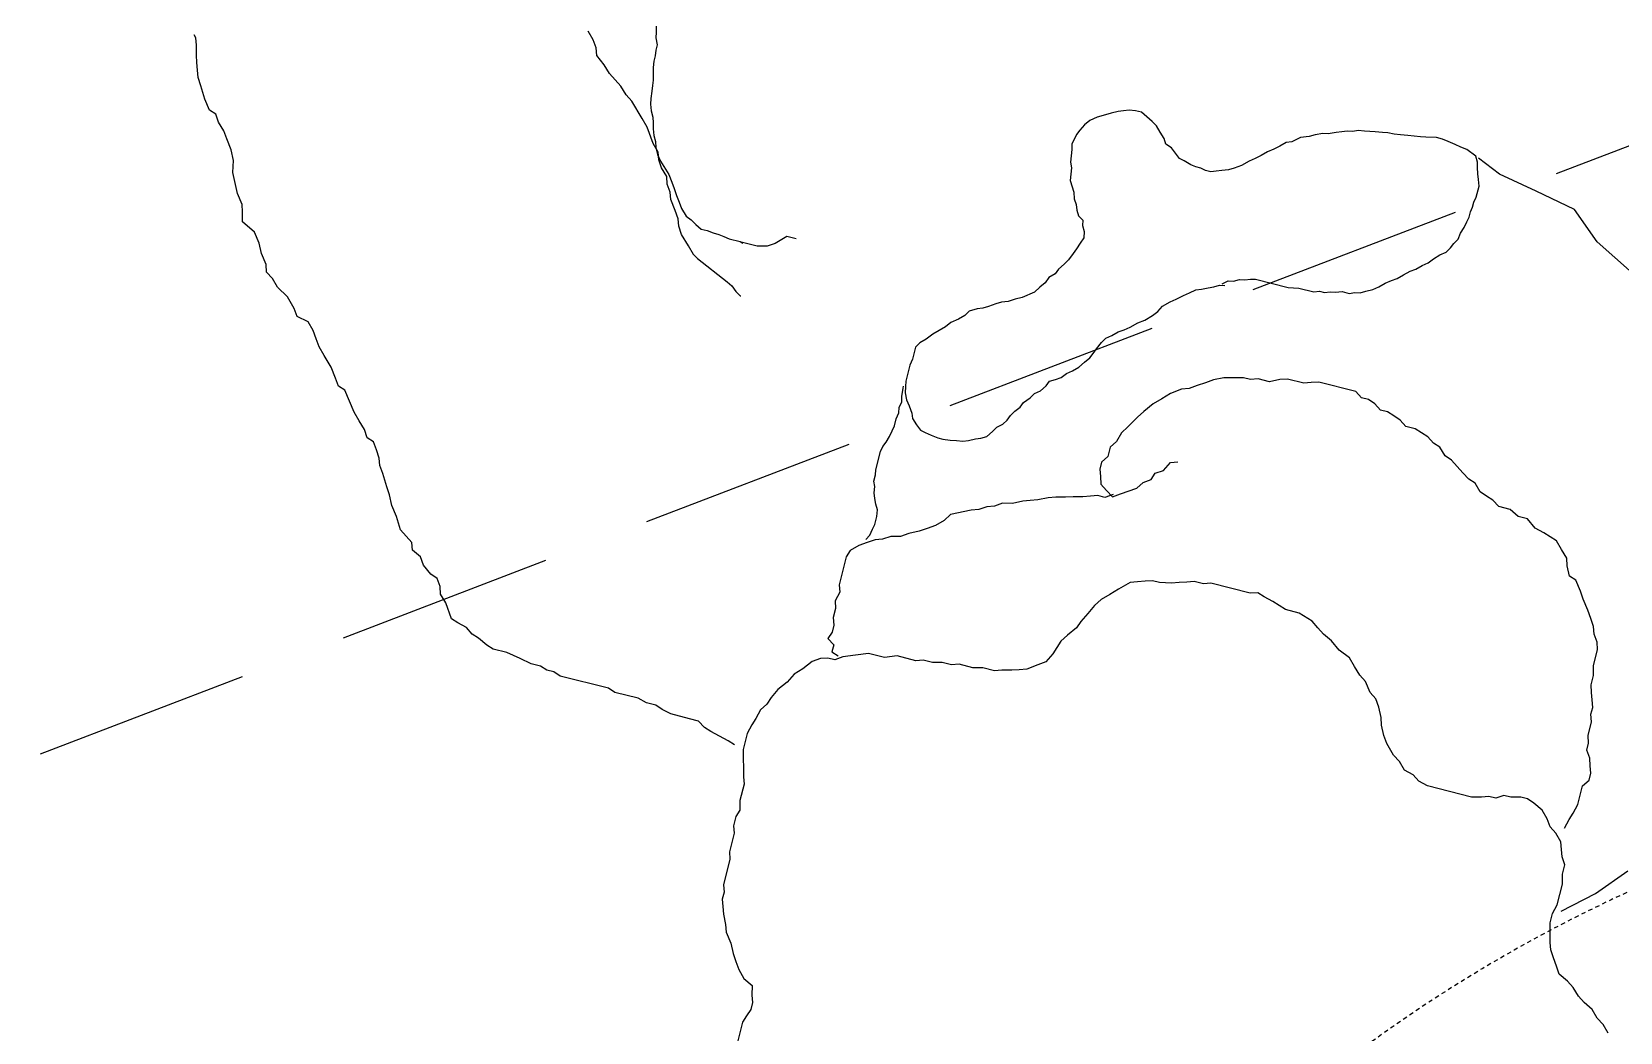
# Model space of a CAD drawing. Header units: millimetres. Extents: x 8159 to 14952, y 6817 to 11888.
# Drawn here: x 9439.02 to 9485.62, y 8529.25 to 8558.6 of the extents above; entities that cross this region are included whole.
import ezdxf

# ---------------------------------------------------------------- set-up
doc = ezdxf.new("R2010")
doc.units = ezdxf.units.MM
doc.header["$LTSCALE"] = 5
doc.linetypes.add('DASHED', pattern=[19.05, 12.7, -6.35])
doc.linetypes.add('NASCOSTA', pattern=[0.375, 0.25, -0.125])
for name, color, linetype in [('200-EquipBorder-2d', 9, 'Continuous'), ('200-EquipInternal-2d', 252, 'Continuous'), ('200-EquipSteel-3d', 9, 'Continuous'), ('600-User-2D', 7, 'Continuous')]:
    doc.layers.add(name, color=color, linetype=linetype)
doc.layers.add('200-InsPoint-3D', color=3, linetype='Continuous', plot=False)
for name, color, linetype, lineweight in [('3-YANGIN-DOLABI', 7, 'Continuous', 0), ('A-DUVAR', 5, 'Continuous', 18), ('anted', 10, 'Continuous', 0), ('FIBROBETON', 1, 'Continuous', 18), ('SİYAH', 253, 'Continuous', 5), ('YAZI', 250, 'Continuous', 30)]:
    doc.layers.add(name, color=color, linetype=linetype, lineweight=lineweight)

# ---------------------------------------------------------------- blocks, each defined once
blk = doc.blocks.new('A$C23C11219')
at = {"layer": 'FIBROBETON'}
blk.add_lwpolyline([(4170.991, 707.809), (4330.647, -537.528, 0.079118), (6057.442, 175.691), (5734.15, 708.989, 0.288304), (5090.273, 1000.528, -0.032207)], format="xyb", close=True, dxfattribs=at)
blk = doc.blocks.new('HB4P')
at = {"layer": '200-EquipInternal-2d', "linetype": 'NASCOSTA'}
blk.add_arc((1250.86, -653.23), 445.22, 267.4435, 353.9694, dxfattribs=at)
at = {"layer": '200-InsPoint-3D'}
blk.add_attdef('DISTANG', (0, 0), '', height=1, dxfattribs=at)
at = {"layer": '200-EquipSteel-3d'}
mesh = blk.add_polymesh((6, 3), dxfattribs=at)
for k, corner in enumerate([(2201, -635, 850), (2201, -635, 200), (2201, -635, 200), (0, -635, 850), (0, -635, 200), (0, -635, 200), (0, 0, 850), (0, 0, 200), (0, -635, 200), (2201, 0, 850), (2201, 0, 200), (2201, -635, 200), (2201, 0, 850), (2201, 0, 850), (2201, -635, 850), (0, 0, 850), (0, 0, 850), (0, -635, 850)]):
    mesh.set_mesh_vertex(divmod(k, 3), corner)
mesh = blk.add_polymesh((6, 3), dxfattribs=at)
for k, corner in enumerate([(2201, -700, 900), (2201, -700, 850), (2201, -700, 850), (0, -700, 900), (0, -700, 850), (0, -700, 850), (0, 0, 900), (0, 0, 850), (0, -700, 850), (2201, 0, 900), (2201, 0, 850), (2201, -700, 850), (2201, 0, 900), (2201, 0, 900), (2201, -700, 900), (0, 0, 900), (0, 0, 900), (0, -700, 900)]):
    mesh.set_mesh_vertex(divmod(k, 3), corner)
blk = doc.blocks.new('CUOCO')
at = {"layer": '600-User-2D'}
for p, q in [((-8.43, 38.792), (-8.306, 38.523)), ((-8.306, 38.523), (-8.157, 38.319)), ((-8.157, 38.319), (-8.033, 38.05)), ((-8.033, 38.05), (-7.818, 37.822)), ((-7.818, 37.822), (-7.67, 37.619)), ((-7.67, 37.619), (-7.545, 37.349)), ((-7.545, 37.349), (-7.397, 37.146)), ((-7.397, 37.146), (-7.182, 36.918)), ((-7.182, 36.918), (-7.124, 36.673)), ((16.793, 35.839), (17.155, 36.823)), ((-7.124, 36.673), (-7.065, 36.428)), ((-7.065, 36.428), (-7.006, 36.182)), ((-7.013, 35.961), (-7.044, 35.675)), ((-7.006, 36.182), (-7.013, 35.961)), ((-7.044, 35.675), (-7.075, 35.388)), ((16.444, 35.297), (16.517, 35.494)), ((16.517, 35.494), (16.655, 35.667)), ((16.655, 35.667), (16.793, 35.839)), ((-7.424, 35.082), (-8.481, 34.676)), ((-7.171, 35.126), (-7.334, 34.888)), ((-7.075, 35.388), (-7.171, 35.126)), ((16.406, 34.79), (16.437, 35.076)), ((16.437, 35.076), (16.444, 35.297)), ((-8.481, 34.676), (-9.497, 34.107)), ((-7.334, 34.888), (-7.551, 34.297)), ((16.621, 34.562), (16.406, 34.79)), ((16.745, 34.292), (16.621, 34.562)), ((-7.551, 34.297), (-7.582, 34.011)), ((16.804, 34.047), (16.745, 34.292)), ((16.863, 33.802), (16.804, 34.047)), ((-7.582, 34.011), (-7.678, 33.748)), ((-7.678, 33.748), (-7.62, 33.503)), ((16.897, 33.491), (16.863, 33.802)), ((-7.626, 33.282), (-7.633, 33.061)), ((-7.62, 33.503), (-7.626, 33.282)), ((16.998, 33.157), (16.897, 33.491)), ((16.991, 32.936), (16.998, 33.157)), ((-7.778, 32.667), (-7.94, 32.429)), ((-7.633, 33.061), (-7.509, 32.792)), ((-7.509, 32.792), (-7.36, 32.588)), ((17.026, 32.625), (16.991, 32.936)), ((17.019, 32.404), (17.026, 32.625)), ((-8.079, 32.257), (-8.241, 32.018)), ((-7.94, 32.429), (-8.079, 32.257)), ((-7.36, 32.588), (-7.301, 32.343)), ((-7.301, 32.343), (-7.177, 32.074)), ((16.939, 31.986), (17.012, 32.183)), ((17.012, 32.183), (17.019, 32.404)), ((-8.241, 32.018), (-8.434, 31.493)), ((-7.177, 32.074), (-6.963, 31.846)), ((-6.963, 31.846), (-6.79, 31.708)), ((-6.79, 31.708), (-6.593, 31.635)), ((16.667, 31.043), (16.933, 31.765)), ((16.933, 31.765), (16.939, 31.986)), ((-8.638, 31.345), (-8.71, 31.148)), ((-8.434, 31.493), (-8.638, 31.345)), ((-6.593, 31.635), (-6.306, 31.604)), ((-6.306, 31.604), (-6.109, 31.532)), ((-6.109, 31.532), (-5.864, 31.59)), ((-5.864, 31.59), (-5.667, 31.518)), ((-5.667, 31.518), (-5.446, 31.511)), ((-5.446, 31.511), (-5.159, 31.48)), ((-5.159, 31.48), (-3.912, 31.021)), ((-8.717, 30.927), (-8.724, 30.706)), ((-8.71, 31.148), (-8.717, 30.927)), ((-3.912, 31.021), (-3.674, 30.859)), ((-3.674, 30.859), (-3.525, 30.655)), ((16.467, 30.298), (16.66, 30.822)), ((16.66, 30.822), (16.667, 31.043)), ((-8.665, 30.461), (-8.737, 30.264)), ((-8.724, 30.706), (-8.665, 30.461)), ((-3.525, 30.655), (-3.287, 30.493)), ((-3.287, 30.493), (-3.162, 30.223)), ((16.46, 30.077), (16.467, 30.298)), ((-8.744, 30.043), (-8.889, 29.65)), ((-8.737, 30.264), (-8.744, 30.043)), ((-3.162, 30.223), (-3.014, 30.02)), ((-3.014, 30.02), (-2.848, 29.661)), ((16.364, 29.814), (16.46, 30.077)), ((-8.896, 29.429), (-8.968, 29.232)), ((-8.889, 29.65), (-8.896, 29.429)), ((-2.848, 29.661), (-2.789, 29.415)), ((-2.789, 29.415), (-2.754, 29.105)), ((16.195, 29.355), (16.225, 29.642)), ((16.225, 29.642), (16.364, 29.814)), ((-8.975, 29.011), (-8.982, 28.79)), ((-8.968, 29.232), (-8.975, 29.011)), ((-2.754, 29.105), (-2.761, 28.884)), ((16.019, 28.675), (16.025, 28.896)), ((16.025, 28.896), (16.195, 29.355)), ((-8.989, 28.569), (-9.085, 28.307)), ((-8.982, 28.79), (-8.989, 28.569)), ((-2.761, 28.884), (-2.727, 28.573)), ((-2.727, 28.573), (-2.668, 28.328)), ((15.988, 28.388), (16.019, 28.675)), ((-9.116, 28.02), (-9.285, 27.561)), ((-9.085, 28.307), (-9.116, 28.02)), ((-2.668, 28.328), (-2.519, 28.124)), ((-2.519, 28.124), (-2.419, 27.789)), ((15.95, 27.881), (15.981, 28.167)), ((15.981, 28.167), (15.988, 28.388)), ((-9.285, 27.561), (-9.292, 27.34)), ((-2.419, 27.789), (-2.27, 27.586)), ((-2.27, 27.586), (-2.146, 27.316)), ((15.781, 27.421), (15.95, 27.881)), ((16.188, 27.718), (16.361, 27.58)), ((16.361, 27.58), (16.599, 27.418)), ((-9.292, 27.34), (-9.233, 27.095)), ((-9.233, 27.095), (-9.24, 26.874)), ((-2.146, 27.316), (-2.021, 27.047)), ((-2.021, 27.047), (-1.741, 26.795)), ((15.481, 27.011), (15.619, 27.183)), ((15.619, 27.183), (15.781, 27.421)), ((16.599, 27.418), (16.838, 27.256)), ((16.838, 27.256), (17.011, 27.118)), ((17.011, 27.118), (17.159, 26.914)), ((-9.24, 26.874), (-9.181, 26.628)), ((-9.181, 26.628), (-9.123, 26.383)), ((-1.741, 26.795), (-1.551, 26.501)), ((14.976, 26.451), (15.115, 26.624)), ((15.115, 26.624), (15.318, 26.772)), ((15.318, 26.772), (15.481, 27.011)), ((17.159, 26.914), (17.422, 26.817)), ((17.422, 26.817), (17.947, 26.624)), ((17.947, 26.624), (18.185, 26.462)), ((-9.123, 26.383), (-9.022, 26.048)), ((-1.551, 26.501), (-1.337, 26.274)), ((-1.337, 26.274), (-1.188, 26.07)), ((6.621, 26.026), (6.849, 26.24)), ((6.849, 26.24), (7.094, 26.299)), ((7.094, 26.299), (7.429, 26.399)), ((7.429, 26.399), (7.65, 26.392)), ((7.65, 26.392), (7.871, 26.385)), ((7.871, 26.385), (8.158, 26.354)), ((8.158, 26.354), (8.379, 26.347)), ((8.379, 26.347), (8.707, 26.226)), ((8.707, 26.226), (8.994, 26.195)), ((8.994, 26.195), (9.388, 26.05)), ((14.455, 26.047), (14.749, 26.237)), ((14.749, 26.237), (14.976, 26.451)), ((18.185, 26.462), (18.358, 26.324)), ((18.358, 26.324), (18.621, 26.227)), ((18.621, 26.227), (18.859, 26.065)), ((-9.022, 26.048), (-8.963, 25.803)), ((-8.963, 25.803), (-8.863, 25.468)), ((-1.188, 26.07), (-1.04, 25.866)), ((-1.04, 25.866), (-0.694, 25.59)), ((6.141, 25.532), (6.345, 25.68)), ((6.345, 25.68), (6.483, 25.853)), ((6.483, 25.853), (6.621, 26.026)), ((9.388, 26.05), (9.609, 26.043)), ((9.609, 26.043), (9.872, 25.947)), ((9.872, 25.947), (10.158, 25.916)), ((10.158, 25.916), (10.421, 25.819)), ((10.421, 25.819), (10.642, 25.812)), ((10.642, 25.812), (11.167, 25.619)), ((11.167, 25.619), (11.543, 25.629)), ((11.543, 25.629), (12.003, 25.46)), ((13.664, 25.519), (13.958, 25.709)), ((13.958, 25.709), (14.227, 25.833)), ((14.227, 25.833), (14.455, 26.047)), ((18.859, 26.065), (19.515, 25.823)), ((19.515, 25.823), (19.688, 25.685)), ((19.688, 25.685), (21.067, 25.178)), ((-8.863, 25.468), (-8.69, 25.33)), ((-8.69, 25.33), (-8.656, 25.02)), ((-0.694, 25.59), (-0.3, 25.445)), ((-0.3, 25.445), (-0.128, 25.307)), ((-0.128, 25.307), (0.045, 25.169)), ((0.045, 25.169), (0.283, 25.007)), ((5.482, 24.955), (5.71, 25.169)), ((5.71, 25.169), (5.848, 25.342)), ((5.848, 25.342), (6.141, 25.532)), ((12.003, 25.46), (12.379, 25.47)), ((12.379, 25.47), (12.756, 25.481)), ((12.756, 25.481), (13.001, 25.539)), ((13.06, 25.294), (12.887, 25.432)), ((12.988, 25.098), (13.06, 25.294)), ((13.001, 25.539), (13.198, 25.467)), ((13.198, 25.467), (13.419, 25.46)), ((13.419, 25.46), (13.664, 25.519)), ((21.067, 25.178), (21.239, 25.04)), ((-8.656, 25.02), (-8.663, 24.799)), ((-8.663, 24.799), (-8.538, 24.529)), ((0.283, 25.007), (0.456, 24.868)), ((0.456, 24.868), (0.677, 24.862)), ((0.677, 24.862), (1.793, 24.451)), ((5.05, 24.593), (5.254, 24.741)), ((5.254, 24.741), (5.482, 24.955)), ((12.926, 24.524), (12.998, 24.721)), ((13.136, 24.894), (12.988, 25.098)), ((12.998, 24.721), (13.136, 24.894)), ((21.239, 25.04), (21.436, 24.967)), ((21.436, 24.967), (21.609, 24.829)), ((21.609, 24.829), (21.872, 24.732)), ((21.872, 24.732), (22.176, 24.546)), ((-8.538, 24.529), (-8.414, 24.26)), ((-8.414, 24.26), (-8.241, 24.122)), ((1.793, 24.451), (2.014, 24.444)), ((2.014, 24.444), (2.277, 24.347)), ((2.277, 24.347), (2.498, 24.34)), ((2.498, 24.34), (2.719, 24.334)), ((2.719, 24.334), (2.94, 24.327)), ((2.94, 24.327), (3.292, 24.271)), ((3.292, 24.271), (3.489, 24.199)), ((4.152, 24.178), (4.512, 24.344)), ((4.512, 24.344), (4.781, 24.468)), ((4.781, 24.468), (5.05, 24.593)), ((12.822, 24.041), (12.919, 24.303)), ((12.919, 24.303), (12.926, 24.524)), ((22.176, 24.546), (22.545, 24.335)), ((22.545, 24.335), (22.939, 24.19)), ((-8.241, 24.122), (-8.068, 23.984)), ((-8.068, 23.984), (-7.83, 23.822)), ((-7.83, 23.822), (-7.64, 23.528)), ((3.489, 24.199), (3.71, 24.192)), ((3.71, 24.192), (3.931, 24.185)), ((3.931, 24.185), (4.152, 24.178)), ((12.653, 23.582), (12.815, 23.82)), ((12.815, 23.82), (12.822, 24.041)), ((22.939, 24.19), (23.112, 24.052)), ((23.112, 24.052), (23.326, 23.824)), ((23.326, 23.824), (23.499, 23.686)), ((-7.64, 23.528), (-7.377, 23.431)), ((-7.377, 23.431), (-7.163, 23.204)), ((12.356, 22.574), (12.646, 23.361)), ((12.646, 23.361), (12.653, 23.582)), ((23.499, 23.686), (23.647, 23.483)), ((23.647, 23.483), (23.886, 23.32)), ((23.886, 23.32), (24.059, 23.182)), ((-7.163, 23.204), (-6.835, 23.083)), ((-6.835, 23.083), (-6.686, 22.879)), ((-6.686, 22.879), (-6.513, 22.741)), ((24.059, 23.182), (24.176, 22.692)), ((-6.513, 22.741), (-6.34, 22.603)), ((-6.34, 22.603), (-6.216, 22.334)), ((11.949, 22.277), (12.218, 22.401)), ((12.218, 22.401), (12.356, 22.574)), ((24.176, 22.692), (24.301, 22.423)), ((24.301, 22.423), (24.294, 22.202)), ((-6.216, 22.334), (-6.043, 22.195)), ((-6.043, 22.195), (-5.895, 21.992)), ((-5.895, 21.992), (-5.746, 21.788)), ((9.39, 21.803), (9.659, 21.928)), ((9.659, 21.928), (9.904, 21.986)), ((9.904, 21.986), (10.15, 22.045)), ((10.15, 22.045), (10.46, 22.08)), ((10.46, 22.08), (10.706, 22.138)), ((10.706, 22.138), (10.992, 22.107)), ((10.992, 22.107), (11.238, 22.166)), ((11.238, 22.166), (11.459, 22.159)), ((11.459, 22.159), (11.704, 22.218)), ((11.595, 22.006), (11.503, 21.844)), ((11.734, 22.119), (11.595, 22.006)), ((11.704, 22.218), (11.949, 22.277)), ((24.294, 22.202), (24.353, 21.957)), ((24.353, 21.957), (24.526, 21.818)), ((-5.746, 21.788), (-5.597, 21.584)), ((-5.597, 21.584), (-5.425, 21.446)), ((-5.425, 21.446), (-5.3, 21.177)), ((3.67, 21.451), (3.466, 21.302)), ((4.16, 21.568), (3.67, 21.451)), ((4.406, 21.627), (4.16, 21.568)), ((4.381, 21.561), (4.627, 21.62)), ((4.554, 21.423), (4.406, 21.627)), ((4.627, 21.62), (4.824, 21.547)), ((4.824, 21.547), (5.045, 21.54)), ((5.045, 21.54), (5.266, 21.534)), ((5.266, 21.534), (5.552, 21.503)), ((5.552, 21.503), (5.773, 21.496)), ((5.773, 21.496), (6.06, 21.465)), ((6.06, 21.465), (6.281, 21.458)), ((6.281, 21.458), (6.592, 21.492)), ((6.592, 21.492), (6.813, 21.485)), ((6.813, 21.485), (7.034, 21.479)), ((7.034, 21.479), (7.345, 21.513)), ((7.345, 21.513), (7.632, 21.482)), ((7.632, 21.482), (7.877, 21.541)), ((7.877, 21.541), (8.098, 21.534)), ((8.098, 21.534), (8.343, 21.593)), ((8.343, 21.593), (8.564, 21.586)), ((8.564, 21.586), (9.186, 21.655)), ((9.186, 21.655), (9.39, 21.803)), ((11.336, 21.481), (11.301, 21.297)), ((11.421, 21.711), (11.336, 21.481)), ((11.503, 21.844), (11.421, 21.711)), ((24.526, 21.818), (24.716, 21.525)), ((24.716, 21.525), (24.774, 21.28)), ((-5.3, 21.177), (-5.127, 21.039)), ((-5.127, 21.039), (-4.979, 20.835)), ((2.838, 21.012), (2.61, 20.798)), ((3.083, 21.071), (2.838, 21.012)), ((3.221, 21.243), (3.083, 21.071)), ((3.466, 21.302), (3.221, 21.243)), ((4.703, 21.219), (4.554, 21.423)), ((4.689, 20.777), (4.696, 20.998)), ((4.696, 20.998), (4.703, 21.219)), ((11.301, 21.297), (11.335, 21.122)), ((11.335, 21.122), (11.339, 20.957)), ((24.774, 21.28), (24.989, 21.052)), ((24.989, 21.052), (24.982, 20.831)), ((-4.979, 20.835), (-4.806, 20.697)), ((-4.806, 20.697), (-4.633, 20.559)), ((-4.633, 20.559), (-4.371, 20.462)), ((2.61, 20.798), (2.389, 20.805)), ((4.413, 20.432), (4.617, 20.581)), ((4.617, 20.581), (4.689, 20.777)), ((11.344, 20.791), (11.309, 20.608)), ((11.309, 20.608), (11.314, 20.443)), ((11.339, 20.957), (11.344, 20.791)), ((24.982, 20.831), (25.131, 20.627)), ((25.131, 20.627), (25.279, 20.424)), ((-4.371, 20.462), (-4.222, 20.259)), ((-4.222, 20.259), (-4.049, 20.121)), ((-4.049, 20.121), (-3.877, 19.982)), ((4.113, 20.021), (4.316, 20.17)), ((4.316, 20.17), (4.413, 20.432)), ((11.226, 20.116), (11.035, 19.597)), ((11.25, 20.27), (11.226, 20.116)), ((11.314, 20.443), (11.25, 20.27)), ((25.279, 20.424), (25.355, 20.023)), ((-3.877, 19.982), (-3.68, 19.91)), ((-3.68, 19.91), (-3.531, 19.706)), ((-3.531, 19.706), (-3.358, 19.568)), ((3.429, 19.379), (3.747, 19.634)), ((3.747, 19.634), (3.95, 19.783)), ((3.95, 19.783), (4.113, 20.021)), ((11.035, 19.597), (10.953, 19.464)), ((25.355, 20.023), (25.456, 19.688)), ((25.456, 19.688), (25.49, 19.377)), ((-3.358, 19.568), (-3.161, 19.496)), ((-3.161, 19.496), (-3.013, 19.292)), ((-3.013, 19.292), (-1.963, 18.905)), ((2.932, 19.041), (3.225, 19.23)), ((3.225, 19.23), (3.429, 19.379)), ((7.381, 19.177), (7.242, 19.065)), ((7.568, 19.24), (7.381, 19.177)), ((7.707, 19.352), (7.568, 19.24)), ((7.886, 19.482), (7.707, 19.352)), ((8.062, 19.515), (7.886, 19.482)), ((8.227, 19.52), (8.062, 19.515)), ((8.431, 19.543), (8.227, 19.52)), ((8.597, 19.547), (8.431, 19.543)), ((8.78, 19.512), (8.597, 19.547)), ((8.963, 19.478), (8.78, 19.512)), ((9.176, 19.432), (8.963, 19.478)), ((9.32, 19.379), (9.176, 19.432)), ((9.511, 19.276), (9.32, 19.379)), ((9.673, 19.184), (9.511, 19.276)), ((9.806, 19.102), (9.673, 19.184)), ((10.722, 19.19), (10.629, 19.028)), ((10.843, 19.341), (10.722, 19.19)), ((10.953, 19.464), (10.843, 19.341)), ((25.49, 19.377), (25.549, 19.132)), ((25.549, 19.132), (25.625, 18.732)), ((-1.963, 18.905), (-1.741, 18.899)), ((-1.741, 18.899), (-1.52, 18.892)), ((-1.52, 18.892), (-1.061, 18.722)), ((-1.061, 18.722), (-0.84, 18.716)), ((-0.84, 18.716), (-0.529, 18.75)), ((-0.529, 18.75), (-0.201, 18.629)), ((1.347, 18.581), (1.592, 18.64)), ((1.592, 18.64), (1.837, 18.699)), ((1.837, 18.699), (2.058, 18.692)), ((2.058, 18.692), (2.393, 18.792)), ((2.393, 18.792), (2.662, 18.916)), ((2.662, 18.916), (2.932, 19.041)), ((6.824, 18.729), (6.713, 18.606)), ((6.992, 18.83), (6.824, 18.729)), ((7.131, 18.943), (6.992, 18.83)), ((7.242, 19.065), (7.131, 18.943)), ((9.908, 18.934), (9.806, 19.102)), ((9.999, 18.737), (9.908, 18.934)), ((10.003, 18.572), (9.999, 18.737)), ((10.473, 18.693), (10.381, 18.531)), ((10.547, 18.894), (10.473, 18.693)), ((10.629, 19.028), (10.547, 18.894)), ((25.625, 18.732), (25.684, 18.487)), ((-0.201, 18.629), (0.02, 18.622)), ((0.02, 18.622), (0.217, 18.55)), ((0.217, 18.55), (0.791, 18.488)), ((0.791, 18.488), (1.101, 18.522)), ((1.101, 18.522), (1.347, 18.581)), ((6.001, 18.182), (5.89, 18.059)), ((6.18, 18.312), (6.001, 18.182)), ((6.366, 18.374), (6.18, 18.312)), ((6.505, 18.487), (6.366, 18.374)), ((6.713, 18.606), (6.505, 18.487)), ((10.055, 18.357), (10.003, 18.572)), ((10.117, 18.17), (10.055, 18.357)), ((10.264, 18.214), (10.24, 18.06)), ((10.357, 18.376), (10.264, 18.214)), ((10.381, 18.531), (10.357, 18.376)), ((25.684, 18.487), (25.677, 18.266)), ((25.677, 18.266), (25.736, 18.021)), ((4.987, 17.738), (4.808, 17.608)), ((5.184, 17.829), (4.987, 17.738)), ((5.37, 17.891), (5.184, 17.829)), ((5.539, 17.993), (5.37, 17.891)), ((5.714, 18.026), (5.539, 17.993)), ((5.89, 18.059), (5.714, 18.026)), ((10.081, 17.628), (10.105, 17.782)), ((10.105, 17.782), (10.14, 17.966)), ((10.14, 17.966), (10.117, 18.17)), ((10.184, 17.819), (10.163, 17.761)), ((10.24, 18.06), (10.184, 17.819)), ((25.736, 18.021), (25.795, 17.775)), ((25.795, 17.775), (25.968, 17.637)), ((4.419, 17.261), (4.258, 17.091)), ((4.529, 17.383), (4.419, 17.261)), ((4.64, 17.506), (4.529, 17.383)), ((4.808, 17.608), (4.64, 17.506)), ((9.912, 17.167), (10.081, 17.628)), ((25.968, 17.637), (26.026, 17.392)), ((26.026, 17.392), (26.151, 17.123)), ((3.56, 16.792), (3.373, 16.73)), ((3.735, 16.826), (3.56, 16.792)), ((3.932, 16.917), (3.735, 16.826)), ((4.119, 16.979), (3.932, 16.917)), ((4.258, 17.091), (4.119, 16.979)), ((9.692, 16.66), (9.819, 17.005)), ((9.819, 17.005), (9.912, 17.167)), ((26.151, 17.123), (26.275, 16.854)), ((26.275, 16.854), (26.376, 16.519)), ((-11.449, 16.676), (-10.514, 15.66)), ((-4.009, 16.31), (-4.206, 16.219)), ((-3.823, 16.372), (-4.009, 16.31)), ((-3.618, 16.395), (-3.823, 16.372)), ((-3.443, 16.428), (-3.618, 16.395)), ((-3.288, 16.404), (-3.443, 16.428)), ((-3.123, 16.408), (-3.288, 16.404)), ((-2.921, 16.334), (-3.123, 16.408)), ((-2.727, 16.328), (-2.921, 16.334)), ((-2.573, 16.304), (-2.727, 16.328)), ((-2.407, 16.309), (-2.573, 16.304)), ((-2.263, 16.256), (-2.407, 16.309)), ((2.517, 16.359), (2.367, 16.218)), ((2.685, 16.461), (2.517, 16.359)), ((2.922, 16.57), (2.685, 16.461)), ((3.137, 16.621), (2.922, 16.57)), ((3.373, 16.73), (3.137, 16.621)), ((8.951, 16.246), (9.148, 16.337)), ((9.148, 16.337), (9.356, 16.457)), ((9.356, 16.457), (9.553, 16.547)), ((9.553, 16.547), (9.692, 16.66)), ((26.376, 16.519), (26.476, 16.184)), ((-5.138, 15.908), (-5.335, 15.817)), ((-4.963, 15.942), (-5.138, 15.908)), ((-4.766, 16.033), (-4.963, 15.942)), ((-4.569, 16.123), (-4.766, 16.033)), ((-4.393, 16.157), (-4.569, 16.123)), ((-4.206, 16.219), (-4.393, 16.157)), ((-2.098, 16.26), (-2.263, 16.256)), ((-1.666, 16.101), (-2.098, 16.26)), ((-1.512, 16.077), (-1.666, 16.101)), ((-1.357, 16.053), (-1.512, 16.077)), ((-0.435, 15.713), (-1.357, 16.053)), ((1.532, 15.904), (1.346, 15.842)), ((1.718, 15.967), (1.532, 15.904)), ((1.944, 16.047), (1.718, 15.967)), ((2.131, 16.109), (1.944, 16.047)), ((2.367, 16.218), (2.131, 16.109)), ((8.024, 15.77), (8.163, 15.882)), ((8.163, 15.882), (8.36, 15.973)), ((8.36, 15.973), (8.586, 16.053)), ((8.586, 16.053), (8.754, 16.155)), ((8.754, 16.155), (8.951, 16.246)), ((26.476, 16.184), (26.649, 16.046)), ((26.649, 16.046), (26.708, 15.801)), ((-10.514, 15.66), (-9.945, 14.644)), ((-6.213, 15.389), (-6.323, 15.266)), ((-6.073, 15.501), (-6.213, 15.389)), ((-5.887, 15.563), (-6.073, 15.501)), ((-5.69, 15.654), (-5.887, 15.563)), ((-5.522, 15.755), (-5.69, 15.654)), ((-5.335, 15.817), (-5.522, 15.755)), ((-0.281, 15.689), (-0.435, 15.713)), ((-0.115, 15.694), (-0.281, 15.689)), ((0.039, 15.669), (-0.115, 15.694)), ((0.215, 15.703), (0.039, 15.669)), ((0.37, 15.679), (0.215, 15.703)), ((0.556, 15.741), (0.37, 15.679)), ((0.635, 15.777), (0.48, 15.801)), ((0.811, 15.81), (0.635, 15.777)), ((0.976, 15.815), (0.811, 15.81)), ((1.18, 15.838), (0.976, 15.815)), ((1.346, 15.842), (1.18, 15.838)), ((5.882, 15.284), (6.061, 15.414)), ((6.061, 15.414), (6.434, 15.538)), ((6.434, 15.538), (6.638, 15.561)), ((6.638, 15.561), (6.854, 15.612)), ((6.854, 15.612), (7.048, 15.606)), ((7.048, 15.606), (7.223, 15.64)), ((7.223, 15.64), (7.439, 15.691)), ((7.439, 15.691), (7.614, 15.725)), ((7.614, 15.725), (7.78, 15.729)), ((7.78, 15.729), (8.024, 15.77)), ((26.708, 15.801), (26.808, 15.466)), ((26.808, 15.466), (26.974, 15.107)), ((-6.555, 14.992), (-6.676, 14.84)), ((-6.463, 15.154), (-6.555, 14.992)), ((-6.323, 15.266), (-6.463, 15.154)), ((5.285, 14.817), (5.396, 14.94)), ((5.396, 14.94), (5.593, 15.031)), ((5.593, 15.031), (5.714, 15.182)), ((5.714, 15.182), (5.882, 15.284)), ((26.974, 15.107), (27.098, 14.837)), ((-9.945, 14.644), (-8.888, 13.994)), ((-6.851, 14.545), (-6.904, 14.401)), ((-6.769, 14.678), (-6.851, 14.545)), ((-6.676, 14.84), (-6.769, 14.678)), ((4.807, 14.405), (4.967, 14.574)), ((4.967, 14.574), (5.107, 14.687)), ((5.107, 14.687), (5.285, 14.817)), ((14.658, 14.628), (14.638, 14.635)), ((14.773, 14.491), (14.658, 14.628)), ((14.872, 14.313), (14.773, 14.491)), ((27.098, 14.837), (27.157, 14.592)), ((27.157, 14.592), (27.216, 14.347)), ((-8.888, 13.994), (-7.871, 13.385)), ((-7.12, 13.99), (-7.237, 13.673)), ((-7.038, 14.123), (-7.12, 13.99)), ((-6.985, 14.267), (-7.038, 14.123)), ((-6.904, 14.401), (-6.985, 14.267)), ((4.419, 13.796), (4.454, 13.979)), ((4.454, 13.979), (4.575, 14.13)), ((4.575, 14.13), (4.696, 14.282)), ((4.696, 14.282), (4.807, 14.405)), ((14.987, 14.177), (14.872, 14.313)), ((15.789, 13.411), (14.987, 14.177)), ((27.216, 14.347), (27.34, 14.078)), ((27.34, 14.078), (27.645, 13.891)), ((-7.237, 13.673), (-7.243, 13.479)), ((4.452, 13.62), (4.419, 13.796)), ((4.428, 13.465), (4.452, 13.62)), ((27.645, 13.891), (27.703, 13.646)), ((27.703, 13.646), (27.869, 13.287)), ((-7.871, 13.385), (-7.302, 12.857)), ((-7.244, 13.12), (-7.268, 12.966)), ((-7.238, 13.314), (-7.244, 13.12)), ((-7.243, 13.479), (-7.238, 13.314)), ((4.54, 13.326), (4.428, 13.465)), ((4.574, 13.15), (4.54, 13.326)), ((4.578, 12.985), (4.574, 13.15)), ((12.851, 13.137), (13.114, 13.04)), ((13.114, 13.04), (13.473, 13.206)), ((13.473, 13.206), (13.718, 13.265)), ((13.718, 13.265), (14.005, 13.234)), ((14.005, 13.234), (14.464, 13.064)), ((14.493, 13.041), (14.413, 13.096)), ((15.903, 13.275), (15.789, 13.411)), ((15.887, 13.286), (16.012, 13.016)), ((27.869, 13.287), (28.125, 12.969)), ((-7.268, 12.966), (-7.235, 12.79)), ((-7.235, 12.79), (-6.989, 12.569)), ((4.612, 12.809), (4.578, 12.985)), ((4.606, 12.615), (4.612, 12.809)), ((4.673, 12.264), (4.606, 12.615)), ((14.802, 12.928), (14.493, 13.041)), ((14.948, 12.849), (14.802, 12.928)), ((15.094, 12.77), (14.948, 12.849)), ((15.248, 12.713), (15.094, 12.77)), ((15.416, 12.627), (15.248, 12.713)), ((15.592, 12.562), (15.416, 12.627)), ((16.012, 13.016), (16.178, 12.657)), ((16.178, 12.657), (16.236, 12.412)), ((28.125, 12.969), (28.249, 12.7)), ((28.249, 12.7), (28.398, 12.496)), ((-6.989, 12.569), (-6.827, 12.476)), ((-6.827, 12.476), (-6.665, 12.384)), ((-6.665, 12.384), (-6.474, 12.281)), ((-6.474, 12.281), (-6.311, 12.189)), ((-6.311, 12.189), (-6.139, 12.125)), ((-6.139, 12.125), (-5.829, 12.077)), ((-1.17, 12.029), (-0.973, 12.119)), ((-0.973, 12.119), (-0.787, 12.182)), ((-0.787, 12.182), (-0.6, 12.244)), ((-0.6, 12.244), (-0.364, 12.353)), ((-0.364, 12.353), (-0.149, 12.404)), ((-0.149, 12.404), (0.027, 12.438)), ((0.027, 12.438), (0.221, 12.432)), ((0.221, 12.432), (0.386, 12.436)), ((0.386, 12.436), (0.551, 12.441)), ((0.551, 12.441), (0.695, 12.388)), ((0.695, 12.388), (0.829, 12.306)), ((0.829, 12.306), (0.973, 12.253)), ((0.973, 12.253), (1.106, 12.171)), ((1.106, 12.171), (1.287, 12.039)), ((4.638, 12.081), (4.673, 12.264)), ((15.736, 12.409), (15.592, 12.562)), ((15.857, 12.264), (15.736, 12.409)), ((15.987, 12.141), (15.857, 12.264)), ((16.099, 11.9), (15.987, 12.141)), ((16.236, 12.412), (16.23, 12.191)), ((16.23, 12.191), (16.288, 11.946)), ((28.398, 12.496), (28.391, 12.276)), ((28.391, 12.276), (28.492, 11.941)), ((-5.829, 12.077), (-5.675, 12.052)), ((-5.675, 12.052), (-5.308, 11.983)), ((-5.308, 11.983), (-5.096, 11.937)), ((-5.096, 11.937), (-4.912, 11.902)), ((-4.912, 11.902), (-4.74, 11.839)), ((-4.74, 11.839), (-4.585, 11.815)), ((-4.585, 11.815), (-4.373, 11.769)), ((-4.373, 11.769), (-4.218, 11.745)), ((-4.218, 11.745), (-4.064, 11.721)), ((-4.064, 11.721), (-3.88, 11.686)), ((-3.88, 11.686), (-3.715, 11.69)), ((-3.715, 11.69), (-3.56, 11.666)), ((-3.56, 11.666), (-3.395, 11.671)), ((-3.395, 11.671), (-3.23, 11.675)), ((-3.23, 11.675), (-2.997, 11.687)), ((-2.997, 11.687), (-2.842, 11.663)), ((-2.842, 11.663), (-2.608, 11.675)), ((-2.608, 11.675), (-2.433, 11.709)), ((-2.433, 11.709), (-2.17, 11.71)), ((-2.17, 11.71), (-1.905, 11.809)), ((-1.905, 11.809), (-1.74, 11.813)), ((-1.74, 11.813), (-1.543, 11.904)), ((-1.543, 11.904), (-1.357, 11.966)), ((-1.357, 11.966), (-1.17, 12.029)), ((1.287, 12.039), (1.42, 11.958)), ((1.42, 11.958), (1.522, 11.789)), ((1.522, 11.789), (1.623, 11.621)), ((4.573, 11.549), (4.608, 11.732)), ((4.603, 11.897), (4.638, 12.081)), ((4.608, 11.732), (4.603, 11.897)), ((16.152, 11.706), (16.099, 11.9)), ((16.205, 11.511), (16.152, 11.706)), ((16.288, 11.946), (16.389, 11.611)), ((28.492, 11.941), (28.526, 11.63)), ((1.623, 11.621), (1.775, 11.5)), ((1.775, 11.5), (1.808, 11.324)), ((1.808, 11.324), (1.899, 11.127)), ((4.35, 10.944), (4.514, 11.211)), ((4.514, 11.211), (4.538, 11.365)), ((4.538, 11.365), (4.573, 11.549)), ((16.251, 11.295), (16.205, 11.511)), ((16.304, 11.1), (16.251, 11.295)), ((16.389, 11.611), (16.382, 11.39)), ((16.382, 11.39), (16.441, 11.145)), ((28.526, 11.63), (28.627, 11.295)), ((28.627, 11.295), (28.948, 10.953)), ((1.899, 11.127), (1.99, 10.93)), ((1.99, 10.93), (2.103, 10.791)), ((2.103, 10.791), (2.244, 10.641)), ((4.09, 10.681), (4.24, 10.822)), ((4.24, 10.822), (4.35, 10.944)), ((16.371, 10.875), (16.304, 11.1)), ((16.566, 10.454), (16.371, 10.875)), ((16.441, 11.145), (16.434, 10.924)), ((16.434, 10.924), (16.558, 10.655)), ((28.948, 10.953), (28.917, 10.667)), ((2.244, 10.641), (2.385, 10.491)), ((2.385, 10.491), (2.557, 10.427)), ((2.557, 10.427), (2.741, 10.393)), ((2.741, 10.393), (2.906, 10.397)), ((2.906, 10.397), (3.071, 10.402)), ((3.071, 10.402), (3.276, 10.424)), ((3.276, 10.424), (3.52, 10.465)), ((3.52, 10.465), (3.696, 10.499)), ((3.696, 10.499), (3.921, 10.579)), ((3.921, 10.579), (4.09, 10.681)), ((16.558, 10.655), (16.617, 10.41)), ((16.642, 10.251), (16.566, 10.454)), ((16.617, 10.41), (16.61, 10.189)), ((16.665, 10.043), (16.642, 10.251)), ((28.917, 10.667), (28.91, 10.446)), ((28.91, 10.446), (29.01, 10.111)), ((16.61, 10.189), (16.735, 9.919)), ((16.652, 9.872), (16.665, 10.043)), ((16.683, 9.686), (16.652, 9.872)), ((16.735, 9.919), (16.852, 9.429)), ((29.01, 10.111), (29.08, 9.489)), ((16.672, 9.315), (16.685, 9.486)), ((16.685, 9.486), (16.683, 9.686)), ((16.852, 9.429), (16.977, 9.16)), ((29.08, 9.489), (29.025, 9.137)), ((16.659, 9.145), (16.672, 9.315)), ((16.691, 8.959), (16.659, 9.145)), ((16.692, 8.758), (16.691, 8.959)), ((16.977, 9.16), (17.226, 8.621)), ((29.025, 9.137), (29.059, 8.826)), ((16.572, 8.228), (16.606, 8.39)), ((16.606, 8.39), (16.657, 8.596)), ((16.657, 8.596), (16.692, 8.758)), ((17.226, 8.621), (17.374, 8.417)), ((17.374, 8.417), (17.499, 8.148)), ((29.059, 8.826), (29.16, 8.491)), ((29.16, 8.491), (29.219, 8.246)), ((16.516, 7.873), (16.537, 8.066)), ((16.537, 8.066), (16.572, 8.228)), ((17.499, 8.148), (17.648, 7.944)), ((17.648, 7.944), (17.796, 7.741)), ((29.219, 8.246), (29.343, 7.977)), ((29.343, 7.977), (29.402, 7.732)), ((16.404, 7.365), (16.461, 7.519)), ((16.461, 7.519), (16.504, 7.703)), ((16.504, 7.703), (16.516, 7.873)), ((17.796, 7.741), (17.921, 7.471)), ((17.921, 7.471), (18.111, 7.178)), ((29.402, 7.732), (29.575, 7.594)), ((29.575, 7.594), (29.675, 7.259)), ((16.313, 7.049), (16.369, 7.203)), ((16.336, 6.84), (16.313, 7.049)), ((16.369, 7.203), (16.404, 7.365)), ((18.111, 7.178), (18.104, 6.957)), ((29.675, 7.259), (29.751, 6.858)), ((16.289, 6.508), (16.301, 6.678)), ((16.301, 6.678), (16.336, 6.84)), ((18.104, 6.957), (18.163, 6.712)), ((18.163, 6.712), (18.287, 6.442)), ((29.751, 6.858), (29.81, 6.613)), ((29.81, 6.613), (29.803, 6.392)), ((29.796, 6.171), (29.789, 5.95)), ((29.803, 6.392), (29.796, 6.171)), ((29.758, 5.664), (29.752, 5.443)), ((29.789, 5.95), (29.758, 5.664)), ((29.752, 5.443), (29.793, 5.353))]:
    blk.add_line(p, q, dxfattribs=at)

msp = doc.modelspace()

# ---------------------------------------------------------------- hatches: boundary and pattern name
at = {"layer": 'SİYAH', "extrusion": (-1e-16, 0.010673, 0.999943)}
h = msp.add_hatch(dxfattribs=at)
h.set_pattern_fill('ANSI31', color=256, angle=-90, style=0)
h.set_pattern_definition([(315, (93577.551, 99433.0874), (2.24506403, 2.24506403), [])])
h.paths.add_polyline_path([(9477.183, 8720.405), (9483.506, 8706.802), (9445.82, 8689.287), (9290.018, 8611.838), (9159.966, 8542.702), (9084.784, 8500.285), (8983.702, 8441.657), (8975.959, 8454.504), (9011.699, 8476.088), (9141.782, 8549.846), (9163.733, 8561.866), (9283.082, 8625.138), (9305.349, 8636.561), (9439.333, 8702.813)])

# ---------------------------------------------------------------- linework, layer by layer
at = {"layer": '200-EquipBorder-2d', "linetype": 'DASHED', "ltscale": 0.1, "elevation": 130.203}
msp.add_lwpolyline([(9257.392, 8596.257), (10060.516, 8903.814), (10103.431, 8791.75), (9300.307, 8484.193)], close=True, dxfattribs=at)
at = {"layer": 'A-DUVAR', "extrusion": (0, 0.010673, 0.999943), "elevation": 217.921}
msp.add_lwpolyline([(9477.183, 8720.405), (9483.506, 8706.802), (9445.82, 8689.287), (9290.018, 8611.838), (9159.966, 8542.702), (9084.784, 8500.285), (8983.702, 8441.657), (8975.959, 8454.504), (9011.699, 8476.088), (9141.782, 8549.846), (9163.733, 8561.866), (9283.082, 8625.138), (9305.349, 8636.561), (9439.333, 8702.813)], close=True, dxfattribs=at)
for points in [[(9011.699, 8476.088), (9141.782, 8549.846), (9163.733, 8561.866), (9283.082, 8625.138), (9305.349, 8636.561), (9439.333, 8702.813), (9477.183, 8720.405)], [(8983.702, 8441.657), (9020.484, 8463.826), (9149.084, 8536.743), (9170.849, 8548.661), (9290.018, 8611.838), (9312.097, 8623.164), (9445.82, 8689.287), (9483.506, 8706.802)]]:
    msp.add_lwpolyline(points, dxfattribs=at)
at = {"layer": 'anted', "ltscale": 3, "extrusion": (0, 0.010673, 0.999943), "elevation": 217.921}
msp.add_lwpolyline([(11856.76, 9414.676), (11856.76, 7096.248), (8385.9, 7096.248), (8385.9, 9414.676)], close=True, dxfattribs=at)
msp.add_lwpolyline([(11856.76, 9414.676), (11856.76, 7096.248), (8385.9, 7096.248), (8385.9, 9414.676)], close=True, dxfattribs=at)
msp.add_lwpolyline([(11856.76, 9414.676), (11856.76, 7096.248), (8385.9, 7096.248), (8385.9, 9414.676)], close=True, dxfattribs=at)
msp.add_lwpolyline([(11856.76, 9414.676), (11856.76, 7096.248), (8385.9, 7096.248), (8385.9, 9414.676)], close=True, dxfattribs=at)
at = {"layer": 'YAZI', "linetype": 'Continuous', "ltscale": 10, "extrusion": (0, 0.010673, 0.999943), "elevation": 240.507}
for points in [[(8159.11, 9661.148), (12372.465, 9661.148), (12372.465, 6815.051), (8159.11, 6815.051)], [(8159.11, 9661.148), (12372.465, 9661.148), (12372.465, 6815.051), (8159.11, 6815.051)], [(8159.11, 9661.148), (12372.465, 9661.148), (12372.465, 6815.051), (8159.11, 6815.051)], [(8159.11, 9661.148), (12372.465, 9661.148), (12372.465, 6815.051), (8159.11, 6815.051)], [(8199.97, 9620.288), (12331.605, 9620.288), (12331.605, 6855.911), (8199.97, 6855.911)], [(8254.373, 9565.885), (12277.202, 9565.885), (12277.202, 6910.314), (8254.373, 6910.314)]]:
    msp.add_lwpolyline(points, close=True, dxfattribs=at)

# ---------------------------------------------------------------- block references
at = {"xscale": 0.1000000000005379, "yscale": 0.1000000000003638, "zscale": 0.09999999999999432, "rotation": 200.966525905568}
msp.add_blockref('HB4P', (9644.65, 8476.682, 129.475), dxfattribs=at)
at = {"layer": '3-YANGIN-DOLABI', "extrusion": (0, 0.010673, 0.999943), "rotation": 183.318814803488}
msp.add_blockref('A$C23C11219', (14647.132, 8757.754, 217.921), dxfattribs=at)
at = {"layer": '600-User-2D', "rotation": 185.946204651313}
msp.add_blockref('CUOCO', (9472.864, 8566.924, 130.203), dxfattribs=at)

doc.saveas('drawing.dxf')
